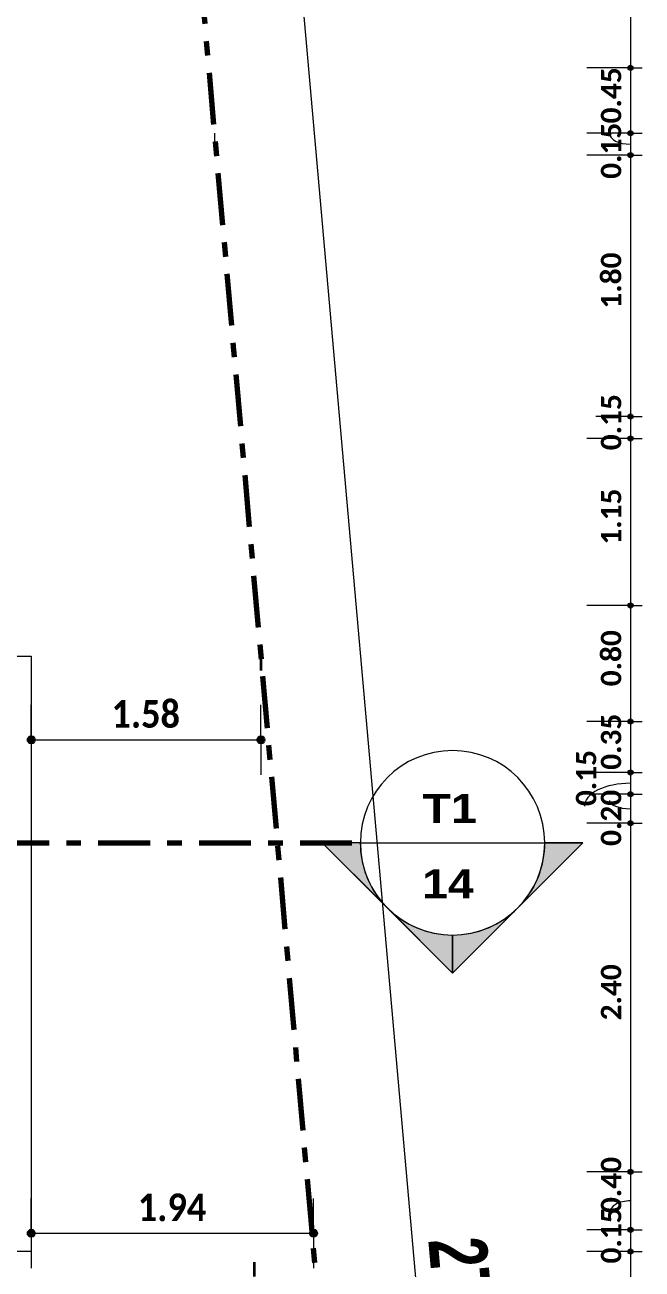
# Model space of a CAD drawing. Header units: metres. Extents: x -144 to 1000, y -717 to 29.
# Drawn here: x 709.74 to 713.99, y -557.55 to -548.98 of the extents above; entities that cross this region are included whole.
import ezdxf

# ---------------------------------------------------------------- set-up
doc = ezdxf.new("R2010")
doc.units = ezdxf.units.M
for name, pattern in [('Basculante', [0.11625, 0.075, -0.04125]), ('Dash Dot 3_16_', [0.595313, 0.357187, -0.119063, 0, -0.119063]), ('Derribado', [0.36, 0.24, -0.12])]:
    doc.linetypes.add(name, pattern=pattern)
doc.layers.get('0').update_dxf_attribs({"color": 1})
for name, color, linetype, lineweight in [('A-ANNO-DIMS', 1, 'Continuous', 9), ('A-DETL', 1, 'Continuous', 9), ('A-WALL', 4, 'Continuous', 9), ('G-ANNO-SYMB', 1, 'Continuous', 9)]:
    doc.layers.add(name, color=color, linetype=linetype, lineweight=lineweight)
doc.styles.add('Arial Black', font='', dxfattribs={"height": 0.15})
doc.styles.add('Britannic Bold_B_1', font='', dxfattribs={"width": 0.7, "height": 0.4})
doc.styles.add('Calibri_B_4', font='calibrib.ttf', dxfattribs={"height": 0.1125})
doc.styles.add('Calibri_B_6', font='calibrib.ttf', dxfattribs={"width": 0.9})
doc.styles.get('Arial Black').set_extended_font_data('Arial Black')
doc.styles.get('Britannic Bold_B_1').set_extended_font_data('Britannic Bold', bold=True)

# ---------------------------------------------------------------- blocks, each defined once
blk = doc.blocks.new('S')
at = {"layer": 'A-ANNO-DIMS', "lineweight": 25}
h = blk.add_hatch(color=256, dxfattribs=at)
edge = h.paths.add_edge_path()
edge.add_arc((703.1783, -488.4986), 0.015, 0, 360)
h = blk.add_hatch(color=256, dxfattribs=at)
edge = h.paths.add_edge_path()
edge.add_arc((703.1783, -488.4986), 0.015, 0, 360)
h = blk.add_hatch(color=256, dxfattribs=at)
edge = h.paths.add_edge_path()
edge.add_arc((703.1783, -488.9486), 0.015, 0, 360)
h = blk.add_hatch(color=256, dxfattribs=at)
edge = h.paths.add_edge_path()
edge.add_arc((703.1783, -488.9486), 0.015, 0, 360)
h = blk.add_hatch(color=256, dxfattribs=at)
edge = h.paths.add_edge_path()
edge.add_arc((703.1783, -489.0986), 0.015, 0, 360)
h = blk.add_hatch(color=256, dxfattribs=at)
edge = h.paths.add_edge_path()
edge.add_arc((703.1783, -489.0986), 0.015, 0, 360)
h = blk.add_hatch(color=256, dxfattribs=at)
edge = h.paths.add_edge_path()
edge.add_arc((703.1783, -490.8986), 0.015, 0, 360)
h = blk.add_hatch(color=256, dxfattribs=at)
edge = h.paths.add_edge_path()
edge.add_arc((703.1783, -490.8986), 0.015, 0, 360)
h = blk.add_hatch(color=256, dxfattribs=at)
edge = h.paths.add_edge_path()
edge.add_arc((703.1783, -491.0486), 0.015, 0, 360)
h = blk.add_hatch(color=256, dxfattribs=at)
edge = h.paths.add_edge_path()
edge.add_arc((703.1783, -491.0486), 0.015, 0, 360)
h = blk.add_hatch(color=256, dxfattribs=at)
edge = h.paths.add_edge_path()
edge.add_arc((703.1783, -492.1986), 0.015, 0, 360)
h = blk.add_hatch(color=256, dxfattribs=at)
edge = h.paths.add_edge_path()
edge.add_arc((703.1783, -492.1986), 0.015, 0, 360)
h = blk.add_hatch(color=256, dxfattribs=at)
edge = h.paths.add_edge_path()
edge.add_arc((703.1783, -492.9986), 0.015, 0, 360)
h = blk.add_hatch(color=256, dxfattribs=at)
edge = h.paths.add_edge_path()
edge.add_arc((703.1783, -492.9986), 0.015, 0, 360)
at = {"layer": 'A-ANNO-DIMS', "lineweight": 25, "true_color": 0x0000ff}
h = blk.add_hatch(color=5, dxfattribs=at)
edge = h.paths.add_edge_path()
edge.add_arc((699.0496, -493.1241), 0.025, 0, 360)
h = blk.add_hatch(color=5, dxfattribs=at)
edge = h.paths.add_edge_path()
edge.add_arc((700.6318, -493.1241), 0.025, 0, 360)
at = {"layer": 'A-ANNO-DIMS', "lineweight": 25}
h = blk.add_hatch(color=256, dxfattribs=at)
edge = h.paths.add_edge_path()
edge.add_arc((703.1783, -493.3486), 0.015, 0, 360)
h = blk.add_hatch(color=256, dxfattribs=at)
edge = h.paths.add_edge_path()
edge.add_arc((703.1783, -493.3486), 0.015, 0, 360)
h = blk.add_hatch(color=256, dxfattribs=at)
edge = h.paths.add_edge_path()
edge.add_arc((703.1783, -493.4986), 0.015, 0, 360)
h = blk.add_hatch(color=256, dxfattribs=at)
edge = h.paths.add_edge_path()
edge.add_arc((703.1783, -493.4986), 0.015, 0, 360)
h = blk.add_hatch(color=256, dxfattribs=at)
edge = h.paths.add_edge_path()
edge.add_arc((703.1783, -493.6986), 0.015, 0, 360)
h = blk.add_hatch(color=256, dxfattribs=at)
edge = h.paths.add_edge_path()
edge.add_arc((703.1783, -493.6986), 0.015, 0, 360)
h = blk.add_hatch(color=256, dxfattribs=at)
edge = h.paths.add_edge_path()
edge.add_arc((703.1783, -496.0986), 0.015, 0, 360)
h = blk.add_hatch(color=256, dxfattribs=at)
edge = h.paths.add_edge_path()
edge.add_arc((703.1783, -496.0986), 0.015, 0, 360)
h = blk.add_hatch(color=256, dxfattribs=at)
edge = h.paths.add_edge_path()
edge.add_arc((703.1783, -496.4975), 0.015, 0, 360)
h = blk.add_hatch(color=256, dxfattribs=at)
edge = h.paths.add_edge_path()
edge.add_arc((703.1783, -496.4975), 0.015, 0, 360)
at = {"layer": 'A-ANNO-DIMS', "lineweight": 25, "true_color": 0x0000ff}
h = blk.add_hatch(color=5, dxfattribs=at)
edge = h.paths.add_edge_path()
edge.add_arc((699.0496, -496.5214), 0.025, 0, 360)
h = blk.add_hatch(color=5, dxfattribs=at)
edge = h.paths.add_edge_path()
edge.add_arc((700.994, -496.5214), 0.025, 0, 360)
at = {"layer": 'A-ANNO-DIMS', "lineweight": 25}
h = blk.add_hatch(color=256, dxfattribs=at)
edge = h.paths.add_edge_path()
edge.add_arc((703.1783, -496.6475), 0.015, 0, 360)
h = blk.add_hatch(color=256, dxfattribs=at)
edge = h.paths.add_edge_path()
edge.add_arc((703.1783, -496.6475), 0.015, 0, 360)
at = {"layer": 'G-ANNO-SYMB'}
h = blk.add_hatch(color=256, dxfattribs=at)
edge = h.paths.add_edge_path()
edge.add_line((701.4801, -494.259), (701.054, -493.8329))
edge.add_line((701.054, -493.8329), (701.3162, -493.8329))
edge.add_arc((701.952, -493.8329), 0.6358, 180, 222.0784)
h = blk.add_hatch(color=256, dxfattribs=at)
edge = h.paths.add_edge_path()
edge.add_arc((701.952, -493.8329), 0.6358, 317.9216, 360)
edge.add_line((702.5878, -493.8329), (702.85, -493.8329))
edge.add_line((702.85, -493.8329), (702.4239, -494.259))
h = blk.add_hatch(color=256, dxfattribs=at)
edge = h.paths.add_edge_path()
edge.add_arc((701.952, -493.8329), 0.635, 225, 270)
edge.add_line((701.952, -494.4679), (701.952, -494.7309))
edge.add_line((701.952, -494.7309), (701.503, -494.2819))
h = blk.add_hatch(color=256, dxfattribs=at)
edge = h.paths.add_edge_path()
edge.add_line((702.401, -494.2819), (701.952, -494.7309))
edge.add_line((701.952, -494.7309), (701.952, -494.4679))
edge.add_arc((701.952, -493.8329), 0.635, 270, 315)
at = {"layer": 'A-ANNO-DIMS', "color": 5, "true_color": 0x0000ff}
for p, q in [((700.5262, -483.6228), (702.9266, -510.6966)), ((699.0496, -493.1241), (699.0496, -492.8841)), ((700.6318, -493.1241), (700.6318, -492.8841)), ((699.0496, -493.1241), (700.6318, -493.1241)), ((699.0496, -493.1241), (699.0496, -493.3641)), ((700.6318, -493.1241), (700.6318, -493.3641)), ((699.0496, -496.5214), (699.0496, -496.2814)), ((700.994, -496.5214), (700.994, -496.2814)), ((699.0496, -496.5214), (700.994, -496.5214)), ((699.0496, -496.5214), (699.0496, -496.7614)), ((700.994, -496.5214), (700.994, -496.7614))]:
    blk.add_line(p, q, dxfattribs=at)
at = {"layer": 'A-ANNO-DIMS'}
for p, q in [((703.1783, -487.4988), (703.1783, -488.4986)), ((703.1783, -488.4986), (702.8783, -488.4986)), ((703.1783, -488.4986), (702.8783, -488.4986)), ((703.1783, -488.4986), (703.2583, -488.4986)), ((703.1783, -488.4986), (703.1783, -488.9486)), ((703.1783, -488.4986), (703.2583, -488.4986)), ((703.1783, -488.9486), (702.8783, -488.9486)), ((703.1783, -488.9486), (702.8783, -488.9486)), ((703.1783, -488.9486), (703.2583, -488.9486)), ((703.1783, -488.9486), (703.1783, -489.0986)), ((703.1783, -488.9486), (703.2583, -488.9486)), ((703.1783, -489.0986), (702.8783, -489.0986)), ((703.1783, -489.0986), (702.8783, -489.0986)), ((703.1783, -489.0986), (703.2583, -489.0986)), ((703.1783, -489.0986), (703.1783, -490.8986)), ((703.1783, -489.0986), (703.2583, -489.0986)), ((703.1783, -490.8986), (703.2583, -490.8986)), ((703.1783, -490.8986), (703.1783, -491.0486)), ((703.1783, -490.8986), (703.2583, -490.8986)), ((703.1783, -491.0486), (702.8783, -491.0486)), ((703.1783, -491.0486), (702.8783, -491.0486)), ((703.1783, -491.0486), (703.2583, -491.0486)), ((703.1783, -491.0486), (703.1783, -492.1986)), ((703.1783, -491.0486), (703.2583, -491.0486)), ((703.1783, -492.1986), (702.8783, -492.1986)), ((703.1783, -492.1986), (702.8783, -492.1986)), ((703.1783, -492.1986), (703.2583, -492.1986)), ((703.1783, -492.1986), (703.1783, -492.9986)), ((703.1783, -492.1986), (703.2583, -492.1986)), ((703.1783, -492.9986), (702.8783, -492.9986)), ((703.1783, -492.9986), (702.8783, -492.9986)), ((703.1783, -492.9986), (703.2583, -492.9986)), ((703.1783, -492.9986), (703.1783, -493.3486)), ((703.1783, -492.9986), (703.2583, -492.9986)), ((703.1783, -493.3486), (702.8783, -493.3486)), ((703.1783, -493.3486), (702.8783, -493.3486)), ((703.1783, -493.3486), (703.2583, -493.3486)), ((703.1783, -493.3486), (703.1783, -493.4986)), ((703.1783, -493.3486), (703.2583, -493.3486)), ((703.1783, -493.4986), (702.8783, -493.4986)), ((703.1783, -493.4986), (702.8783, -493.4986)), ((703.1783, -493.4986), (703.2583, -493.4986)), ((703.1783, -493.4986), (703.1783, -493.6986)), ((703.1783, -493.4986), (703.2583, -493.4986)), ((703.1783, -493.6986), (702.8783, -493.6986)), ((703.1783, -493.6986), (702.8783, -493.6986)), ((703.1783, -493.6986), (703.2583, -493.6986)), ((703.1783, -493.6986), (703.1783, -496.0986)), ((703.1783, -493.6986), (703.2583, -493.6986)), ((703.1783, -496.0986), (702.8783, -496.0986)), ((703.1783, -496.0986), (702.8783, -496.0986)), ((703.1783, -496.0986), (703.2583, -496.0986)), ((703.1783, -496.0986), (703.1783, -496.4975)), ((703.1783, -496.0986), (703.2583, -496.0986)), ((703.1783, -496.4975), (702.8783, -496.4975)), ((703.1783, -496.4975), (702.8783, -496.4975)), ((703.1783, -496.4975), (703.2583, -496.4975)), ((703.1783, -496.4975), (703.1783, -496.6475)), ((703.1783, -496.4975), (703.2583, -496.4975)), ((703.1783, -496.6475), (702.8783, -496.6475)), ((703.1783, -496.6475), (702.8783, -496.6475)), ((703.1783, -496.6475), (703.2583, -496.6475)), ((703.1783, -496.6475), (703.1783, -497.1986)), ((703.1783, -496.6475), (703.2583, -496.6475))]:
    blk.add_line(p, q, dxfattribs=at)
at = {"layer": 'A-ANNO-DIMS', "linetype": 'Derribado'}
blk.add_line((703.1783, -490.8986), (702.8783, -490.8986), dxfattribs=at)
blk.add_line((703.1783, -490.8986), (702.8783, -490.8986), dxfattribs=at)
at = {"layer": 'A-ANNO-DIMS', "lineweight": 25}
for centre in [(703.1783, -488.4986), (703.1783, -488.4986), (703.1783, -488.9486), (703.1783, -488.9486), (703.1783, -489.0986), (703.1783, -489.0986), (703.1783, -490.8986), (703.1783, -490.8986), (703.1783, -491.0486), (703.1783, -491.0486), (703.1783, -492.1986), (703.1783, -492.1986), (703.1783, -492.9986), (703.1783, -492.9986), (703.1783, -493.3486), (703.1783, -493.3486), (703.1783, -493.4986), (703.1783, -493.4986), (703.1783, -493.6986), (703.1783, -493.6986), (703.1783, -496.0986), (703.1783, -496.0986), (703.1783, -496.4975), (703.1783, -496.4975), (703.1783, -496.6475), (703.1783, -496.6475)]:
    blk.add_circle(centre, 0.015, dxfattribs=at)
at = {"layer": 'A-ANNO-DIMS', "color": 5, "lineweight": 25, "true_color": 0x0000ff}
for centre in [(699.0496, -493.1241), (700.6318, -493.1241), (699.0496, -496.5214), (700.994, -496.5214)]:
    blk.add_circle(centre, 0.025, dxfattribs=at)
at = {"layer": 'A-ANNO-DIMS'}
for centre, major_axis, ratio, start_param, end_param in [((703.1783, -488.9484), (0.1451, 0), 0.518005, 3.141593, 4.712389), ((703.1783, -493.5803), (0.3173, 0), 0.493878, 1.570796, 3.141593), ((703.1783, -493.5413), (0.1451, 0), 0.394648, 3.141593, 4.712389), ((703.1783, -496.3821), (0.1451, 0), 0.57939, 1.570796, 3.141593)]:
    blk.add_ellipse(centre, major_axis=major_axis, ratio=ratio, start_param=start_param, end_param=end_param, dxfattribs=at)
at = {"layer": 'A-DETL', "color": 7, "linetype": 'Dash Dot 3_16_', "lineweight": 70}
blk.add_line((699.8445, -483.6833), (702.2449, -510.7571), dxfattribs=at)
at = {"layer": 'A-DETL', "color": 253, "true_color": 0xb6b6b6}
for p, q in [((700.3114, -488.9486), (700.3114, -489.0486)), ((700.5862, -492.0486), (700.5862, -492.1486)), ((700.5862, -492.0486), (700.5862, -492.1486)), ((700.5862, -492.0486), (700.5862, -492.1486)), ((700.5862, -492.0486), (700.5862, -492.1486)), ((700.5862, -492.0486), (700.5862, -492.1486)), ((700.5862, -492.0486), (700.5862, -492.1486)), ((700.994, -496.6486), (700.994, -496.7486))]:
    blk.add_line(p, q, dxfattribs=at)
at = {"layer": 'A-DETL', "color": 7, "linetype": 'Basculante', "lineweight": 35}
for p, q in [((700.6304, -492.5475), (700.6304, -492.7275)), ((700.6318, -492.563), (700.6318, -492.6102)), ((700.5857, -496.7201), (700.5857, -496.9201))]:
    blk.add_line(p, q, dxfattribs=at)
at = {"layer": 'A-WALL'}
for p, q in [((698.1493, -492.5475), (699.0496, -492.5475)), ((699.0496, -492.5475), (699.0496, -496.6475)), ((699.0496, -496.6475), (697.6496, -496.6475))]:
    blk.add_line(p, q, dxfattribs=at)
at = {"layer": 'G-ANNO-SYMB', "linetype": 'Dash Dot 3_16_', "lineweight": 70}
blk.add_line((692.5573, -493.8329), (701.317, -493.8329), dxfattribs=at)
at = {"layer": 'G-ANNO-SYMB', "lineweight": 18}
for p, q in [((701.952, -494.7309), (701.054, -493.8329)), ((701.317, -493.8329), (701.054, -493.8329)), ((701.3162, -493.8329), (701.054, -493.8329)), ((701.054, -493.8329), (701.4801, -494.259)), ((701.317, -493.8329), (702.587, -493.8329)), ((701.952, -494.7309), (702.85, -493.8329)), ((702.4239, -494.259), (702.85, -493.8329)), ((702.587, -493.8329), (702.85, -493.8329)), ((702.85, -493.8329), (702.5878, -493.8329)), ((701.503, -494.2819), (701.952, -494.7309)), ((701.952, -494.7309), (702.401, -494.2819)), ((701.952, -494.4679), (701.952, -494.7309)), ((701.952, -494.7309), (701.952, -494.4679))]:
    blk.add_line(p, q, dxfattribs=at)
for radius, start, end in [(0.635, 0, 180), (0.6358, 180, 222.0784), (0.635, 180, 0), (0.6358, 317.9216, 0), (0.635, 225, 270), (0.635, 270, 315)]:
    blk.add_arc((701.952, -493.8329), radius, start, end, dxfattribs=at)
at = {"layer": 'A-ANNO-DIMS', "char_height": 0.14, "width": 0.376134, "attachment_point": 1, "rotation": 90, "line_spacing_factor": 1.158048, "style": 'Calibri_B_4'}
for s, insert in [('0.45', (702.9742, -488.8803)), ('0.15', (702.9742, -489.2618)), ('1.80', (702.9742, -490.1553)), ('0.15', (702.9742, -491.1303)), ('1.15', (702.9742, -491.7803)), ('0.80', (702.9742, -492.7553)), ('0.35', (702.9742, -493.3303)), ('0.15', (702.802, -493.5803)), ('0.20', (702.9742, -493.8547)), ('2.40', (702.9742, -495.0553)), ('0.40', (702.9742, -496.3821)), ('0.15', (702.9742, -496.7292))]:
    blk.add_mtext(s, dxfattribs=dict(at, insert=insert))
at = {"layer": 'A-ANNO-DIMS', "color": 5, "true_color": 0x0000ff, "char_height": 0.19, "width": 0.572076, "attachment_point": 1, "line_spacing_factor": 1.158048, "style": 'Calibri_B_6'}
for s, insert in [('1.58', (699.6023, -492.8508)), ('1.94', (699.7834, -496.248))]:
    blk.add_mtext(s, dxfattribs=dict(at, insert=insert))
at = {"layer": 'A-ANNO-DIMS', "color": 5, "true_color": 0x0000ff, "insert": (702.1829, -496.5335), "char_height": 0.4, "width": 1.400284, "attachment_point": 1, "rotation": 275.06667, "line_spacing_factor": 1.000203, "style": 'Britannic Bold_B_1'}
blk.add_mtext('27.18', dxfattribs=at)
at = {"layer": 'G-ANNO-SYMB', "style": 'Arial Black'}
for s, p in [('T1', (701.7459, -493.6965)), ('14', (701.7423, -494.2161))]:
    blk.add_text(s, height=0.2, dxfattribs=at).set_placement(p)

msp = doc.modelspace()

# ---------------------------------------------------------------- block references
at = {"color": 3}
msp.add_blockref('S', (10.7329, -60.7772), dxfattribs=at)

doc.saveas('drawing.dxf')
